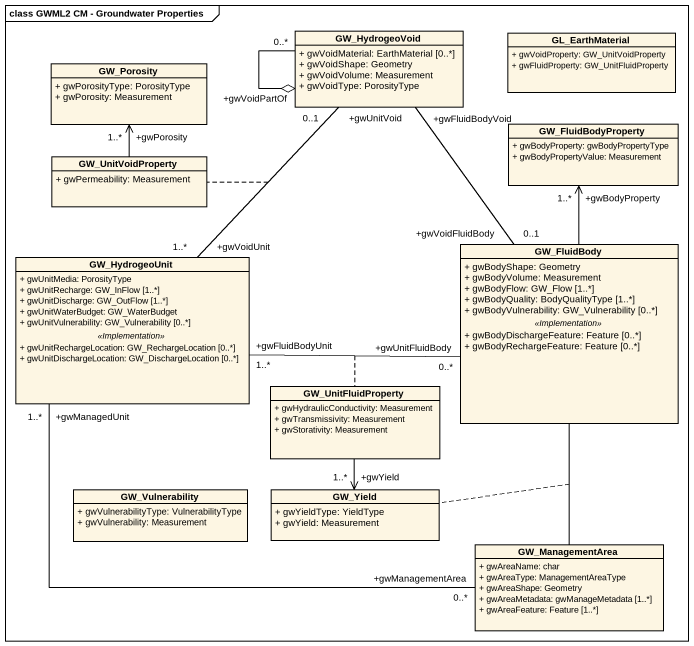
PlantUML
@startuml
mainframe class GWML2 CM - Groundwater Properties
hide circle
hide empty members
skinparam classAttributeIconSize 0
class GW_HydrogeoVoid {
  + gwVoidMaterial: EarthMaterial [0..*]
  + gwVoidShape: Geometry
  + gwVoidVolume: Measurement
  + gwVoidType: PorosityType
}
class GL_EarthMaterial {
  + gwVoidProperty: GW_UnitVoidProperty
  + gwFluidProperty: GW_UnitFluidProperty
}
class GW_Porosity {
  + gwPorosityType: PorosityType
  + gwPorosity: Measurement
}
class GW_UnitVoidProperty {
  + gwPermeability: Measurement
}
class GW_FluidBodyProperty {
  + gwBodyProperty: gwBodyPropertyType
  + gwBodyPropertyValue: Measurement
}
class GW_HydrogeoUnit {
  + gwUnitMedia: PorosityType
  + gwUnitRecharge: GW_InFlow [1..*]
  + gwUnitDischarge: GW_OutFlow [1..*]
  + gwUnitWaterBudget: GW_WaterBudget
  + gwUnitVulnerability: GW_Vulnerability [0..*]
  .. <<Implementation>> ..
  + gwUnitRechargeLocation: GW_RechargeLocation [0..*]
  + gwUnitDischargeLocation: GW_DischargeLocation [0..*]
}
class GW_FluidBody {
  + gwBodyShape: Geometry
  + gwBodyVolume: Measurement
  + gwBodyFlow: GW_Flow [1..*]
  + gwBodyQuality: BodyQualityType [1..*]
  + gwBodyVulnerability: GW_Vulnerability [0..*]
  .. <<Implementation>> ..
  + gwBodyDischargeFeature: Feature [0..*]
  + gwBodyRechargeFeature: Feature [0..*]
}
class GW_UnitFluidProperty {
  + gwHydraulicConductivity: Measurement
  + gwTransmissivity: Measurement
  + gwStorativity: Measurement
}
class GW_Vulnerability {
  + gwVulnerabilityType: VulnerabilityType
  + gwVulnerability: Measurement
}
class GW_Yield {
  + gwYieldType: YieldType
  + gwYield: Measurement
}
class GW_ManagementArea {
  + gwAreaName: char
  + gwAreaType: ManagementAreaType
  + gwAreaShape: Geometry
  + gwAreaMetadata: gwManageMetadata [1..*]
  + gwAreaFeature: Feature [1..*]
}
GW_HydrogeoVoid "0..*" --o "+gwVoidPartOf" GW_HydrogeoVoid
GW_HydrogeoVoid "+gwFluidBodyVoid" -- "+gwVoidFluidBody\n0..1" GW_FluidBody
GW_UnitVoidProperty -up-> "+gwPorosity\n1..*" GW_Porosity
GW_HydrogeoUnit "+gwVoidUnit\n1..*" -up- "+gwUnitVoid\n0..1" GW_HydrogeoVoid
(GW_HydrogeoUnit, GW_HydrogeoVoid) .. GW_UnitVoidProperty
GW_HydrogeoUnit "+gwFluidBodyUnit\n1..*" -right- "+gwUnitFluidBody\n0..*" GW_FluidBody
(GW_HydrogeoUnit, GW_FluidBody) .. GW_UnitFluidProperty
GW_FluidBody -up-> "+gwBodyProperty\n1..*" GW_FluidBodyProperty
GW_UnitFluidProperty --> "+gwYield\n1..*" GW_Yield
GW_ManagementArea "+gwManagementArea\n0..*" -left- "+gwManagedUnit\n1..*" GW_HydrogeoUnit
GW_ManagementArea -up- GW_FluidBody
(GW_ManagementArea, GW_FluidBody) .. GW_Yield
@enduml
